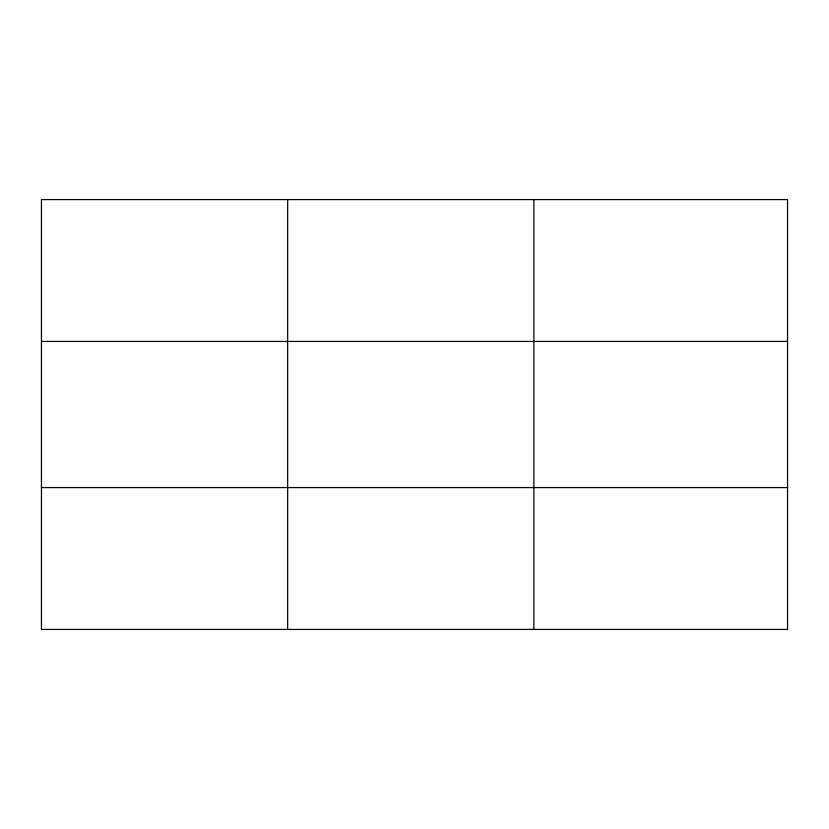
<?xml version="1.0" encoding="UTF-8"?>
<svg xmlns="http://www.w3.org/2000/svg" width="829" height="829" viewBox="0 0 829 829"><rect width="100%" height="100%" fill="white"/><g stroke="black" fill="none" stroke-linecap="round" stroke-linejoin="round"><path stroke-width="1.24" d="M287.663 199.582L287.663 629.418M533.876 199.582L533.876 629.418M41.45 341.424L787.55 341.424M41.45 487.576L787.55 487.576M787.55 558.497L787.55 629.418L41.45 629.418L41.45 199.582L787.55 199.582L787.55 558.497"/></g></svg>
